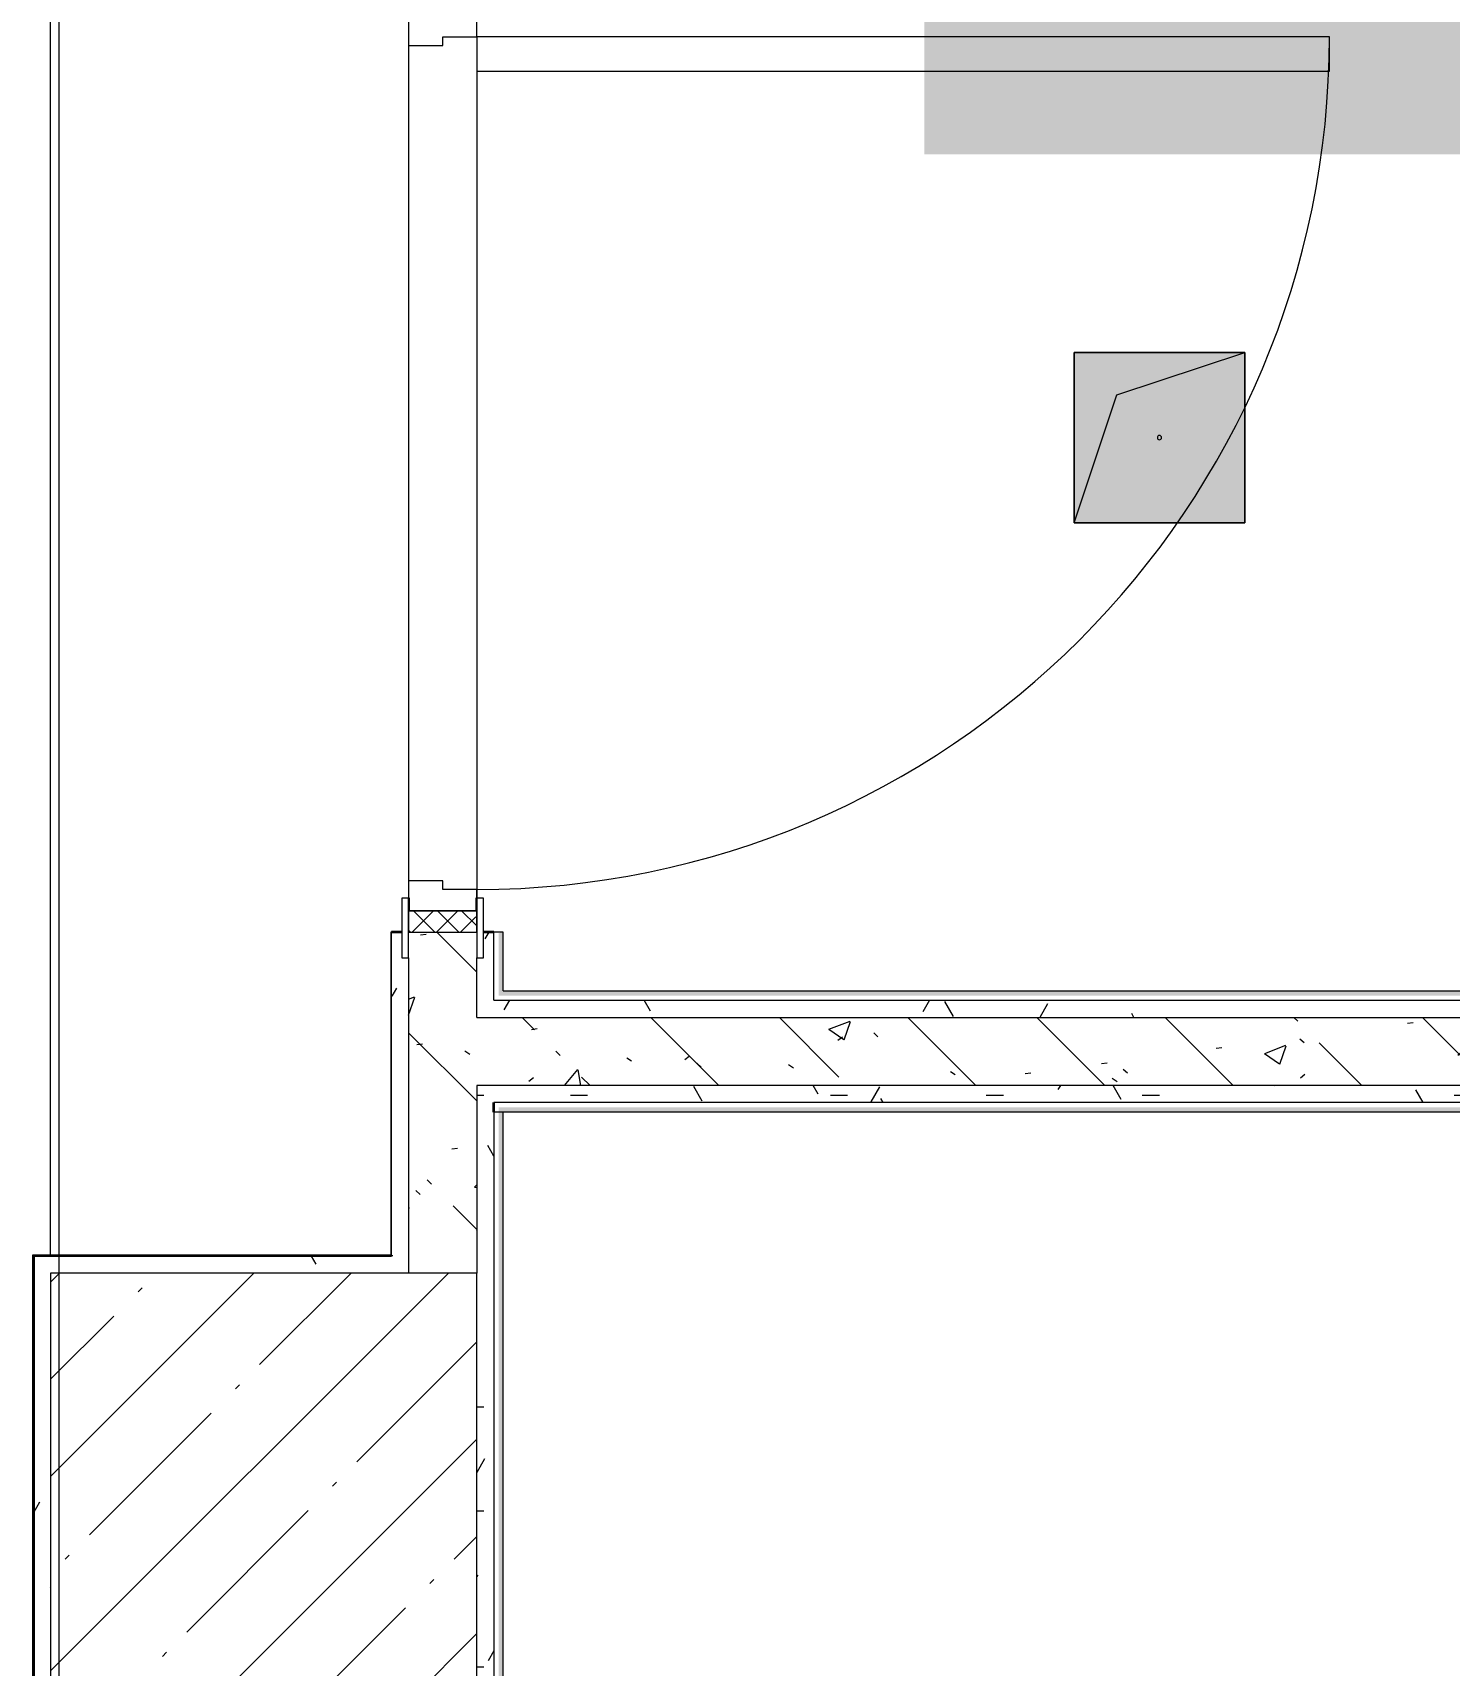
# Model space of a CAD drawing. Header units: millimetres. Extents: x 3914 to 443608, y -156176 to 78197.
# Drawn here: x 255593 to 257255, y -123238 to -121323 of the extents above; entities that cross this region are included whole.
import ezdxf

# ---------------------------------------------------------------- set-up
doc = ezdxf.new("R2010")
doc.units = ezdxf.units.MM
doc.linetypes.add('200_ШТРИХ__ш1_п0_6_', pattern=[160, 100, -60])
doc.layers.add('A-AREA-PATT-2', color=7, linetype='Continuous', lineweight=5, true_color=0xcde0ef, transparency=1)
for name, color, linetype, lineweight in [('A-DOOR-1', 7, 'Continuous', 5), ('A-DOOR-2', 7, '200_ШТРИХ__ш1_п0_6_', 5), ('A-FLOR', 7, 'Continuous', 9), ('A-GENM', 7, 'Continuous', 9), ('A-WALL', 7, 'Continuous', 5), ('A-WALL-1', 7, 'Continuous', 35), ('I-WALL', 7, 'Continuous', 5), ('S-COLS', 7, 'Continuous', 9), ('S-COLS-1', 7, 'Continuous', 5), ('Оси', 7, 'Continuous', 9)]:
    doc.layers.add(name, color=color, linetype=linetype, lineweight=lineweight)
doc.layers.add('A-DOOR-FRAM-1', color=7, linetype='Continuous', lineweight=5, true_color=0xc0c0c0)
doc.layers.add('A-WALL-FNSH-1', color=9, linetype='Continuous', lineweight=5, true_color=0x808080)
doc.styles.add('СПДС', font='ГОСТ тип А.ttf', dxfattribs={"width": 0.9})
pattern_1 = [(135, (174964.42, -145977.62), (-150.8683, -150.8683), [213.36, -35.56, 7.112, -35.56]), (135, (174964.42, -145826.85), (-150.8683, -150.8683), []), (50, (174964.42, -145977.62), (255.05767, -22.3145), [26.67, -293.37]), (355, (174964.42, -145977.62), (-49.3404, 267.47914), [21.336, -234.696]), (100.451, (174985.68, -145979.48), (205.7195, 245.16356), [22.666, -249.326]), (46.184, (174964.42, -145906.5), (379.511, -58.86), [40.005, -440.055]), (96.636, (174996.05, -145911.4), (332.3634, 346.3991), [33.999, -373.989]), (351.184, (174964.42, -145906.5), (332.3669, 346.3953), [32.004, -352.044]), (21, (174999.98, -145924.28), (212.26017, -143.1711), [26.67, -293.37]), (326, (174999.98, -145924.28), (86.5224, 257.8632), [21.336, -234.696]), (71.451, (175017.67, -145936.2), (298.78395, 114.6901), [22.666, -249.326]), (37.5, (174964.42, -145977.62), (4.32385, 118.37751), [6.706, -225.146, 6.706, -231.546, -235.585]), (37.5, (174964.42, -145977.62), (4.32385, 118.37751), [-470.103, 6.706, -228.879]), (7.5, (174964.42, -145977.62), (93.54758, 140.2533), [6.706, -129.134, 6.706, -219.812, -89.789]), (7.5, (174964.42, -145977.62), (93.54758, 140.2533), [-362.356, 6.706, -83.083]), (327.5, (174885.12, -145977.62), (189.82734, -8.02019), [6.706, -82.194, 6.706, -270.662, -368.046]), (327.5, (174885.12, -145977.62), (189.82734, -8.02019), [-366.268, 6.706, -361.34]), (317.5, (174849.56, -145977.62), (207.38114, 35.59764), [6.706, -108.864, 6.706, -177.495, -261.366]), (317.5, (174849.56, -145977.62), (207.38114, 35.59764), [-299.771, 6.706, -254.66])]
pattern_2 = [(0, (174964.42, -145977.62), (243.84, 60.96), [20.117, -162.763, 20.117, -162.763, -975.36]), (0, (174964.42, -145977.62), (243.84, 60.96), [-365.76, 20.117, -345.643, 20.117, -162.763, -426.72]), (0, (174964.42, -145977.62), (243.84, 60.96), [-914.4, 20.117, -101.803, 20.117, -284.683]), (120, (175055.86, -145947.14), (-174.71291, 180.691634), [20.117, -162.763, 20.117, -162.763, -975.36]), (120, (175055.86, -145947.14), (-174.71291, 180.691634), [-365.76, 20.117, -345.643, 20.117, -162.763, -426.72]), (120, (175055.86, -145947.14), (-174.71291, 180.691634), [-914.4, 20.117, -101.803, 20.117, -284.683]), (240, (175086.34, -145825.22), (-69.12709, -241.651634), [20.117, -162.763, 20.117, -162.763, -975.36]), (240, (175086.34, -145825.22), (-69.12709, -241.651634), [-365.76, 20.117, -345.643, 20.117, -162.763, -426.72]), (240, (175086.34, -145825.22), (-69.12709, -241.651634), [-914.4, 20.117, -101.803, 20.117, -284.683])]

# ---------------------------------------------------------------- blocks, each defined once
blk = doc.blocks.new('GM_Отверстие прямоугольное _в плите_ - Отверстие-V379-Объем проектирования 2 этажа')
at = {"layer": 'A-GENM'}
for p, q in [((-100, -100), (-100, 100)), ((-100, 100), (100, 100)), ((100, 100), (-100, 100)), ((-100, 100), (-100, -100)), ((-50, 50), (100, 100)), ((100, 100), (100, -100)), ((100, -100), (100, 100)), ((-100, -100), (-50, 50)), ((100, -100), (-100, -100)), ((-100, -100), (100, -100))]:
    blk.add_line(p, q, dxfattribs=at)
for start, end in [(360, 180), (180, 360)]:
    blk.add_arc((0, 0), 2.5, start, end, dxfattribs=at)
blk = doc.blocks.new('BSC_Колонна _Прямоугольная - 500х500-V396-Объем проектирования 2 этажа')
at = {"layer": 'S-COLS-1'}
h = blk.add_hatch(dxfattribs=at)
h.set_pattern_fill('FP_138', color=256, style=0, pattern_type=2)
h.set_pattern_definition([(45, (-80900, -22950), (-114.04925, 114.04925), []), (45, (-80785.95, -22950), (-114.04925, 114.04925), [201.613, -40.323, 6.706, -33.617])])
h.paths.add_polyline_path([(202.8, -250), (250, -250), (250, 250), (-250, 250), (-250, -250), (170, -250)])
for p, q in [((250, 250), (-250, 250)), ((-250, 250), (-250, -250)), ((250, -250), (250, 250)), ((-250, -250), (250, -250))]:
    blk.add_line(p, q, dxfattribs=at)

msp = doc.modelspace()

# ---------------------------------------------------------------- hatches: boundary and pattern name
at = {"layer": 'A-AREA-PATT-2'}
h = msp.add_hatch(color=256, dxfattribs=at)
h.paths.add_polyline_path([(257807.4, -122452.1), (257807.4, -121292.1), (259039.6, -121292.1), (259039.6, -119103.1), (256389.9, -119103.1), (256388.6, -119453.1), (256139.9, -119453.1), (256139.9, -121277.6), (256145.4, -121277.6), (256145.4, -119458.6), (256395.4, -119458.6), (256395.4, -119108.6), (259034.1, -119108.6), (259034.1, -121286.6), (257801.9, -121286.6), (257801.9, -122446.6), (256145.4, -122446.6), (256145.4, -122377.6), (256139.9, -122378.8), (256139.9, -122452.1), (257696.2, -122452.1)])
h.paths.add_polyline_path([(256815.1, -121897.6), (257015.1, -121897.6), (257015.1, -121697.6), (256815.1, -121697.6), (256815.1, -121795.4)])
h.paths.add_polyline_path([(258959.3, -120199.7), (258970.7, -120197.4), (258979.9, -120190.7), (258979.9, -120184.3), (258971.8, -120184.3), (258968.8, -120187.7), (258960, -120191.3), (258938, -120184.3), (258940.1, -120190.7), (258952.4, -120199.7)])
h.paths.add_polyline_path([(258945.8, -120168.3), (258948.3, -120168.3), (258951.3, -120164.8), (258960, -120161.2), (258982, -120168.3), (258979.9, -120161.8), (258967.6, -120152.8), (258949.4, -120155.1), (258940.1, -120161.8), (258940.1, -120168.3), (258945.2, -120168.3)])
h = msp.add_hatch(color=256, dxfattribs=at)
h.paths.add_polyline_path([(258191, -127152.1), (259039.6, -127152.1), (259039.6, -122583.1), (256139.9, -122583.1), (256139.9, -124497.6), (256145.4, -124497.6), (256145.4, -122588.6), (259034.1, -122588.6), (259034.1, -123449.6), (257965.1, -123449.6), (257965.1, -123465.6), (259034.1, -123465.6), (259034.1, -124349.6), (258069.4, -124349.6), (258069.4, -124365.6), (259034.1, -124365.6), (259034.1, -125249.6), (258064.4, -125249.6), (258064.4, -125265.6), (259034.1, -125265.6), (259034.1, -127146.6), (256145.4, -127146.6), (256145.4, -125597.6), (256139.9, -125597.6), (256139.9, -127152.1), (258189.5, -127152.1)])
h.paths.add_polyline_path([(256414.4, -125997.6), (256414.4, -125797.6), (256214.4, -125797.6), (256214.4, -125997.6)])
at = {"layer": 'A-DOOR-2'}
h = msp.add_hatch(dxfattribs=at)
h.set_pattern_fill('FP_199', color=256, angle=-90, style=0, pattern_type=2)
h.set_pattern_definition([(45, (256179.107, -123566.532), (-14.14214, 14.14214), []), (135, (256179.107, -123566.532), (-14.14214, -14.14214), [])])
h.paths.add_polyline_path([(256055.6, -122377.6), (256114.4, -122377.6), (256112.6, -122352.6), (256034.4, -122352.6), (256034.4, -122377.6)])
at = {"layer": 'I-WALL'}
h = msp.add_hatch(dxfattribs=at)
h.set_pattern_fill('FP_191', color=256, style=0, pattern_type=2)
h.set_pattern_definition(pattern_2)
h.paths.add_polyline_path([(256034.4, -122777.6), (256032.8, -122407.6), (256026.4, -122407.6), (256026.4, -122377.6), (256014.4, -122377.6), (256015.4, -122757.6), (256022.8, -122765.4)])
h.paths.add_polyline_path([(256034.4, -122777.6), (256014.4, -122757.6), (256014.4, -122777.6), (256022.8, -122777.6)])
h.paths.add_polyline_path([(256014.4, -121277.6), (256026.4, -121277.6), (256026.4, -121247.6), (256034.4, -121247.6), (256034.4, -119377.6), (256014.4, -119377.6), (256014.4, -121207)])
h = msp.add_hatch(dxfattribs=at)
h.set_pattern_fill('FP_41', color=256, style=0, pattern_type=2)
h.set_pattern_definition(pattern_1)
h.paths.add_polyline_path([(256034.4, -122777.6), (256114.4, -122777.6), (256114.4, -122377.6), (256034.4, -122377.6), (256034.4, -122588.6)])
h.paths.add_polyline_path([(256114.4, -121277.6), (256114.4, -119377.6), (256034.4, -119377.6), (256034.4, -121277.6)])
h = msp.add_hatch(dxfattribs=at)
h.set_pattern_fill('FP_191', color=256, style=0, pattern_type=2)
h.set_pattern_definition(pattern_2)
h.paths.add_polyline_path([(256114.4, -122477.6), (256134.4, -122477.6), (256134.4, -122377.6), (256122.4, -122378), (256121.9, -122407.6), (256114.4, -122407.6), (256114.4, -122457.6)])
h.paths.add_polyline_path([(256122.4, -121277.6), (256134.4, -121277.6), (256134.4, -119447.6), (256114.4, -119447.6), (256114.4, -121247.6), (256122.4, -121247.6)])
h = msp.add_hatch(dxfattribs=at)
h.set_pattern_fill('FP_191', color=256, style=0, pattern_type=2)
h.set_pattern_definition(pattern_2)
h.paths.add_polyline_path([(256760.4, -122477.6), (257832.9, -122477.6), (257832.9, -122457.6), (256134.4, -122457.6), (256134.4, -122477.6), (256745.5, -122477.6)])
h = msp.add_hatch(dxfattribs=at)
h.set_pattern_fill('FP_41', color=256, style=0, pattern_type=2)
h.set_pattern_definition(pattern_1)
h.paths.add_polyline_path([(258389.5, -122557.6), (259065.1, -122557.6), (259063.4, -122477.6), (256114.4, -122477.9), (256114.4, -122557.6), (258191, -122557.6)])
h = msp.add_hatch(dxfattribs=at)
h.set_pattern_fill('FP_191', color=256, style=0, pattern_type=2)
h.set_pattern_definition(pattern_2)
h.paths.add_polyline_path([(257742.4, -122577.6), (259045.1, -122577.6), (259045.1, -122557.6), (256114.4, -122557.6), (256114.4, -122577.6), (257019.6, -122577.6)])
h = msp.add_hatch(dxfattribs=at)
h.set_pattern_fill('FP_191', color=256, style=0, pattern_type=2)
h.set_pattern_definition(pattern_2)
h.paths.add_polyline_path([(256134.4, -127177.6), (256134.4, -125597.6), (256122.4, -125597.6), (256122.4, -125627.6), (256114.4, -125627.6), (256114.4, -127177.6)])
h.paths.add_polyline_path([(256134.4, -124497.6), (256134.4, -122577.6), (256114.4, -122577.6), (256114.4, -124467.6), (256122.4, -124467.6), (256122.4, -124497.6)])
h = msp.add_hatch(dxfattribs=at)
h.set_pattern_fill('FP_191', color=256, style=0, pattern_type=2)
h.set_pattern_definition(pattern_2)
h.paths.add_polyline_path([(255594.4, -123277.6), (255614.4, -123277.6), (255614.3, -122757.6), (255594.4, -122757.6), (255594.4, -123260.9)])
h = msp.add_hatch(dxfattribs=at)
h.set_pattern_fill('FP_191', color=256, style=0, pattern_type=2)
h.set_pattern_definition(pattern_2)
h.paths.add_polyline_path([(255614.4, -122777.6), (256014.4, -122777.6), (256014.4, -122757.6), (255614.4, -122757.6)])

# ---------------------------------------------------------------- linework, layer by layer
at = {"layer": 'A-DOOR-1'}
for p, q in [((257114.4, -121327.6), (256114.4, -121327.6)), ((256114.4, -121327.6), (256114.4, -121367.6)), ((257114.4, -121367.6), (257114.4, -121327.6)), ((256114.4, -121367.6), (257114.4, -121367.6))]:
    msp.add_line(p, q, dxfattribs=at)
msp.add_arc((256114.4, -121327.6), 1000, 270, 0, dxfattribs=at)
at = {"layer": 'A-DOOR-FRAM-1'}
for p, q in [((256034.4, -121302.6), (256034.4, -121337.6)), ((256114.4, -121327.6), (256114.4, -121302.6)), ((256074.4, -121337.6), (256074.4, -121327.6)), ((256074.4, -121327.6), (256114.4, -121327.6)), ((256034.4, -121337.6), (256074.4, -121337.6)), ((256074.4, -122317.6), (256034.4, -122317.6)), ((256034.4, -122317.6), (256034.4, -122352.6)), ((256074.4, -122327.6), (256074.4, -122317.6)), ((256114.4, -122327.6), (256074.4, -122327.6)), ((256114.4, -122352.6), (256114.4, -122327.6)), ((256026.4, -122337.6), (256026.4, -122407.6)), ((256034.4, -122337.6), (256026.4, -122337.6)), ((256034.4, -122337.6), (256034.4, -122352.6)), ((256035.4, -122337.6), (256034.4, -122337.6)), ((256034.4, -122407.6), (256034.4, -122337.6)), ((256035.4, -122352.6), (256035.4, -122337.6)), ((256113.4, -122337.6), (256113.4, -122352.6)), ((256114.4, -122337.6), (256113.4, -122337.6)), ((256114.4, -122352.6), (256114.4, -122337.6)), ((256114.4, -122337.6), (256114.4, -122407.6)), ((256122.4, -122337.6), (256114.4, -122337.6)), ((256122.4, -122407.6), (256122.4, -122337.6)), ((256034.4, -122352.6), (256114.4, -122352.6)), ((256034.4, -122352.6), (256034.4, -122377.6)), ((256114.4, -122352.6), (256034.4, -122352.6)), ((256034.4, -122352.6), (256035.4, -122352.6)), ((256113.4, -122352.6), (256114.4, -122352.6)), ((256114.4, -122377.6), (256114.4, -122352.6)), ((256034.4, -122377.6), (256114.4, -122377.6)), ((256026.4, -122407.6), (256034.4, -122407.6)), ((256114.4, -122407.6), (256122.4, -122407.6))]:
    msp.add_line(p, q, dxfattribs=at)
at = {"layer": 'A-FLOR'}
for p, q in [((255614.4, -122756.7), (255614.4, -119396.7)), ((255614.4, -122757.6), (255614.4, -119397.6)), ((256034.4, -121336.7), (256034.4, -122316.7)), ((256034.4, -121337.6), (256034.4, -122317.6)), ((256114.4, -121366.7), (256114.4, -122336.7)), ((256114.4, -121367.6), (256114.4, -122337.6))]:
    msp.add_line(p, q, dxfattribs=at)
at = {"layer": 'A-WALL'}
for p, q in [((256134.4, -122457.6), (256134.4, -122377.6)), ((256034.4, -122407.6), (256034.4, -122777.6)), ((256114.4, -122477.6), (256114.4, -122407.6)), ((256134.4, -122457.6), (257812.9, -122457.6)), ((256114.4, -122477.6), (257832.9, -122477.6)), ((259065.1, -122557.6), (256114.4, -122557.6)), ((256114.4, -122557.6), (256114.4, -122777.6)), ((255614.4, -122757.6), (256014.4, -122757.6))]:
    msp.add_line(p, q, dxfattribs=at)
at = {"layer": 'A-WALL-1'}
for p, q in [((256026.4, -122377.6), (256014.4, -122377.6)), ((256134.4, -122377.6), (256122.4, -122377.6)), ((256134.4, -122588.6), (256134.4, -122577.6)), ((255594.4, -122757.6), (255594.4, -123297.6)), ((256014.4, -122756.6), (256014.4, -122757.6))]:
    msp.add_line(p, q, dxfattribs=at)
at = {"layer": 'A-WALL-FNSH-1'}
for p, q in [((256014.4, -122377.6), (256013.4, -122377.6)), ((256013.4, -122377.6), (256013.4, -122756.6)), ((256014.4, -122756.6), (256014.4, -122377.6)), ((256145.4, -122377.6), (256134.4, -122377.6)), ((256145.4, -122446.6), (256145.4, -122377.6)), ((256145.4, -122446.6), (257812.9, -122446.6)), ((259034.1, -122577.6), (256134.4, -122577.6)), ((256134.4, -122588.6), (256134.4, -124497.6)), ((259034.1, -122588.6), (256134.4, -122588.6)), ((256145.4, -124497.6), (256145.4, -122588.6)), ((255593.4, -122756.6), (255593.4, -123298.6)), ((256013.4, -122756.6), (255593.4, -122756.6)), ((255594.4, -122757.6), (255614.4, -122757.6))]:
    msp.add_line(p, q, dxfattribs=at)
at = {"layer": 'Оси'}
msp.add_lwpolyline([(255624.4, -147883.9), (255624.4, -142883.9), (255624.4, -123587.5), (255624.4, -118587.5)], dxfattribs=at)

# ---------------------------------------------------------------- block references
at = {"layer": 'A-GENM'}
msp.add_blockref('GM_Отверстие прямоугольное _в плите_ - Отверстие-V379-Объем проектирования 2 этажа', (256915.1, -121797.6), dxfattribs=at)
at = {"layer": 'S-COLS'}
msp.add_blockref('BSC_Колонна _Прямоугольная - 500х500-V396-Объем проектирования 2 этажа', (255864.4, -123027.6), dxfattribs=at)

# ---------------------------------------------------------------- texts
at = {"insert": (256889.4, -120715.5), "char_height": 500, "width": 1255.443, "attachment_point": 1, "style": 'СПДС', "bg_fill": 1, "box_fill_scale": 1.5, "bg_fill_color": 7, "bg_fill_true_color": 16777215, "bg_fill_transparency": 0}
msp.add_mtext('2.14', dxfattribs=at)

doc.saveas('drawing.dxf')
